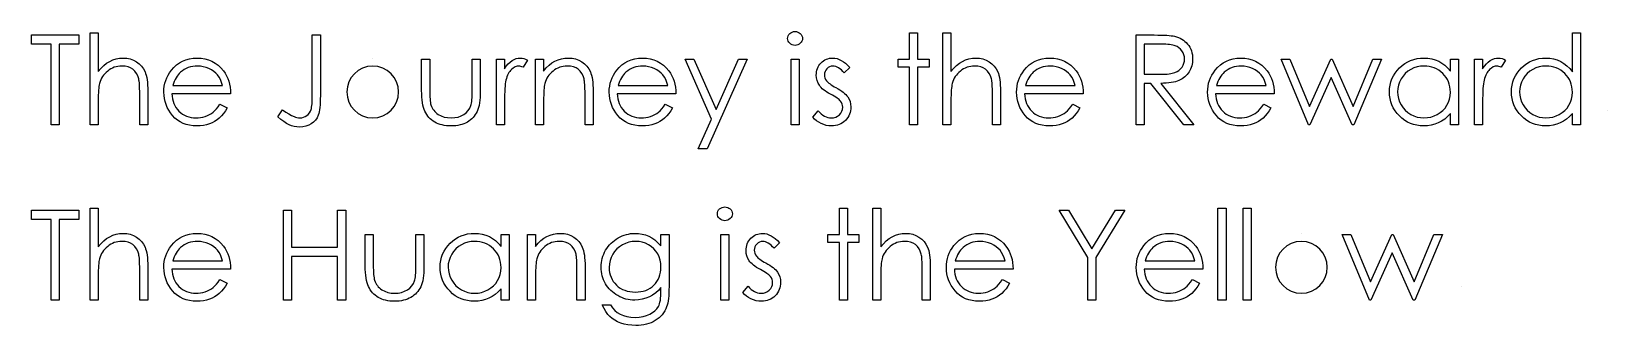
# Model space of a CAD drawing. Header units: millimetres. Extents: x 0 to 61.5, y -7.8 to 3.6.
import ezdxf

# ---------------------------------------------------------------- set-up
doc = ezdxf.new("R2010")
doc.units = ezdxf.units.MM

msp = doc.modelspace()

# ---------------------------------------------------------------- linework, layer by layer
at = {"color": 7, "linetype": 'Continuous'}
for p, q in [((13.351, 2.603), (13.351, 2.603)), ((61.497, 0.538), (61.497, 0.538)), ((49.562, -4.231), (49.562, -4.231)), ((55.798, -6.295), (55.798, -6.295))]:
    msp.add_line(p, q, dxfattribs=at)
at = {"color": 7, "linetype": 'Continuous', "flags": 128}
for points in [[(0.045, 3.141), (0.045, 3.5), (0.045, 3.5), (1.885, 3.5), (1.885, 3.5), (1.885, 3.141), (1.885, 3.141), (1.122, 3.141), (1.122, 3.141), (1.122, 0), (1.122, 0), (0.808, 0), (0.808, 0), (0.808, 3.141), (0.808, 3.141), (0.045, 3.141)], [(2.333, 3.59), (2.647, 3.59), (2.647, 3.59), (2.647, 2.075), (2.647, 2.075), (2.751, 2.199), (2.861, 2.306), (2.974, 2.397), (3.093, 2.471), (3.217, 2.528), (3.347, 2.57), (3.481, 2.594), (3.621, 2.603), (3.621, 2.603), (3.762, 2.593), (3.895, 2.567), (4.02, 2.521), (4.137, 2.458), (4.242, 2.38), (4.333, 2.289), (4.409, 2.185), (4.47, 2.07), (4.495, 2.005), (4.517, 1.93), (4.535, 1.848), (4.55, 1.757), (4.561, 1.657), (4.57, 1.549), (4.576, 1.432), (4.577, 1.306), (4.577, 1.306), (4.577, 0), (4.577, 0), (4.263, 0), (4.263, 0), (4.263, 1.203), (4.263, 1.203), (4.262, 1.308), (4.261, 1.403), (4.258, 1.489), (4.254, 1.567), (4.249, 1.635), (4.242, 1.694), (4.235, 1.744), (4.226, 1.785), (4.226, 1.785), (4.189, 1.903), (4.138, 2.005), (4.075, 2.091), (3.998, 2.162), (3.909, 2.218), (3.808, 2.257), (3.693, 2.281), (3.565, 2.288), (3.565, 2.288), (3.489, 2.286), (3.416, 2.277), (3.344, 2.261), (3.274, 2.24), (3.206, 2.212), (3.141, 2.179), (3.077, 2.139), (3.016, 2.094), (2.957, 2.043), (2.905, 1.99), (2.857, 1.934), (2.814, 1.876), (2.777, 1.814), (2.745, 1.749), (2.718, 1.681), (2.696, 1.611), (2.696, 1.611), (2.685, 1.56), (2.675, 1.499), (2.666, 1.428), (2.659, 1.347), (2.654, 1.256), (2.65, 1.155), (2.648, 1.045), (2.647, 0.925), (2.647, 0.925), (2.647, 0), (2.647, 0), (2.333, 0), (2.333, 0), (2.333, 3.59)], [(10.994, 3.5), (11.308, 3.5), (11.308, 3.5), (11.308, 1.137), (11.308, 1.137), (11.306, 1.005), (11.303, 0.885), (11.296, 0.774), (11.287, 0.674), (11.275, 0.585), (11.261, 0.506), (11.245, 0.436), (11.226, 0.378), (11.178, 0.277), (11.117, 0.186), (11.042, 0.107), (10.954, 0.037), (10.853, -0.018), (10.743, -0.058), (10.622, -0.082), (10.492, -0.09), (10.492, -0.09), (10.39, -0.084), (10.288, -0.067), (10.188, -0.04), (10.088, -0.001), (9.985, 0.053), (9.878, 0.123), (9.765, 0.21), (9.647, 0.314), (9.647, 0.314), (9.833, 0.583), (9.833, 0.583), (9.962, 0.496), (10.079, 0.424), (10.185, 0.365), (10.28, 0.32), (10.28, 0.32), (10.338, 0.298), (10.396, 0.282), (10.453, 0.273), (10.509, 0.269), (10.509, 0.269), (10.581, 0.275), (10.65, 0.292), (10.715, 0.319), (10.777, 0.358), (10.833, 0.407), (10.879, 0.463), (10.917, 0.526), (10.945, 0.597), (10.956, 0.638), (10.966, 0.689), (10.975, 0.747), (10.982, 0.815), (10.987, 0.891), (10.991, 0.976), (10.993, 1.069), (10.994, 1.172), (10.994, 1.172), (10.994, 3.5)], [(29.816, 3.635), (29.874, 3.63), (29.928, 3.615), (29.978, 3.59), (30.023, 3.555), (30.061, 3.514), (30.087, 3.468), (30.103, 3.418), (30.109, 3.364), (30.109, 3.364), (30.103, 3.311), (30.087, 3.262), (30.061, 3.217), (30.023, 3.175), (29.978, 3.141), (29.928, 3.116), (29.874, 3.101), (29.816, 3.096), (29.816, 3.096), (29.758, 3.101), (29.706, 3.116), (29.656, 3.141), (29.611, 3.175), (29.574, 3.217), (29.547, 3.262), (29.531, 3.311), (29.526, 3.364), (29.526, 3.364), (29.531, 3.418), (29.547, 3.468), (29.574, 3.514), (29.611, 3.555), (29.656, 3.59), (29.706, 3.615), (29.758, 3.63), (29.816, 3.635)], [(34.282, 3.59), (34.596, 3.59), (34.596, 3.59), (34.596, 2.558), (34.596, 2.558), (35.045, 2.558), (35.045, 2.558), (35.045, 2.244), (35.045, 2.244), (34.596, 2.244), (34.596, 2.244), (34.596, 0), (34.596, 0), (34.282, 0), (34.282, 0), (34.282, 2.244), (34.282, 2.244), (33.833, 2.244), (33.833, 2.244), (33.833, 2.558), (33.833, 2.558), (34.282, 2.558), (34.282, 2.558), (34.282, 3.59)], [(35.583, 3.59), (35.897, 3.59), (35.897, 3.59), (35.897, 2.075), (35.897, 2.075), (36.001, 2.199), (36.111, 2.306), (36.224, 2.397), (36.343, 2.471), (36.467, 2.528), (36.597, 2.57), (36.731, 2.594), (36.871, 2.603), (36.871, 2.603), (37.012, 2.593), (37.145, 2.567), (37.27, 2.521), (37.387, 2.458), (37.492, 2.38), (37.583, 2.289), (37.659, 2.185), (37.72, 2.07), (37.745, 2.005), (37.767, 1.93), (37.785, 1.848), (37.8, 1.757), (37.811, 1.657), (37.82, 1.549), (37.826, 1.432), (37.827, 1.306), (37.827, 1.306), (37.827, 0), (37.827, 0), (37.513, 0), (37.513, 0), (37.513, 1.203), (37.513, 1.203), (37.512, 1.308), (37.511, 1.403), (37.508, 1.489), (37.504, 1.567), (37.499, 1.635), (37.492, 1.694), (37.485, 1.744), (37.476, 1.785), (37.476, 1.785), (37.439, 1.903), (37.388, 2.005), (37.325, 2.091), (37.248, 2.162), (37.159, 2.218), (37.058, 2.257), (36.943, 2.281), (36.815, 2.288), (36.815, 2.288), (36.739, 2.286), (36.666, 2.277), (36.594, 2.261), (36.524, 2.24), (36.456, 2.212), (36.391, 2.179), (36.327, 2.139), (36.266, 2.094), (36.207, 2.043), (36.155, 1.99), (36.107, 1.934), (36.064, 1.876), (36.027, 1.814), (35.995, 1.749), (35.968, 1.681), (35.946, 1.611), (35.946, 1.611), (35.935, 1.56), (35.925, 1.499), (35.916, 1.428), (35.909, 1.347), (35.904, 1.256), (35.9, 1.155), (35.898, 1.045), (35.897, 0.925), (35.897, 0.925), (35.897, 0), (35.897, 0), (35.583, 0), (35.583, 0), (35.583, 3.59)], [(43.122, 3.5), (43.822, 3.5), (43.822, 3.5), (43.962, 3.499), (44.091, 3.497), (44.208, 3.493), (44.313, 3.488), (44.406, 3.481), (44.488, 3.473), (44.558, 3.464), (44.615, 3.452), (44.615, 3.452), (44.692, 3.432), (44.765, 3.406), (44.834, 3.375), (44.899, 3.339), (44.961, 3.298), (45.019, 3.252), (45.074, 3.201), (45.124, 3.144), (45.17, 3.084), (45.21, 3.019), (45.244, 2.952), (45.271, 2.881), (45.293, 2.807), (45.309, 2.729), (45.318, 2.648), (45.321, 2.564), (45.321, 2.564), (45.312, 2.424), (45.286, 2.294), (45.243, 2.172), (45.182, 2.058), (45.106, 1.956), (45.015, 1.867), (44.908, 1.791), (44.788, 1.729), (44.72, 1.703), (44.647, 1.68), (44.568, 1.661), (44.483, 1.645), (44.391, 1.632), (44.293, 1.623), (44.19, 1.617), (44.08, 1.615), (44.08, 1.615), (45.365, 0), (45.365, 0), (44.977, 0), (44.977, 0), (43.691, 1.615), (43.691, 1.615), (43.436, 1.615), (43.436, 1.615), (43.436, 0), (43.436, 0), (43.122, 0), (43.122, 0), (43.122, 3.5)], [(43.436, 3.141), (43.436, 1.974), (43.436, 1.974), (44.077, 1.969), (44.077, 1.969), (44.166, 1.97), (44.251, 1.974), (44.328, 1.979), (44.401, 1.986), (44.467, 1.995), (44.526, 2.006), (44.58, 2.019), (44.628, 2.035), (44.712, 2.073), (44.787, 2.119), (44.851, 2.177), (44.906, 2.244), (44.95, 2.318), (44.981, 2.396), (45, 2.478), (45.006, 2.565), (45.006, 2.565), (45, 2.649), (44.981, 2.729), (44.949, 2.806), (44.905, 2.878), (44.85, 2.944), (44.788, 2.999), (44.718, 3.045), (44.639, 3.08), (44.594, 3.094), (44.543, 3.107), (44.485, 3.117), (44.42, 3.126), (44.348, 3.133), (44.27, 3.138), (44.184, 3.14), (44.092, 3.141), (44.092, 3.141), (43.436, 3.141)], [(60.442, 3.59), (60.442, 0), (60.442, 0), (60.128, 0), (60.128, 0), (60.128, 0.442), (60.128, 0.442), (60.02, 0.325), (59.905, 0.224), (59.783, 0.14), (59.656, 0.072), (59.522, 0.021), (59.382, -0.015), (59.236, -0.038), (59.084, -0.045), (59.084, -0.045), (58.948, -0.039), (58.818, -0.02), (58.692, 0.01), (58.572, 0.052), (58.457, 0.107), (58.346, 0.173), (58.241, 0.252), (58.141, 0.343), (58.049, 0.442), (57.969, 0.547), (57.903, 0.657), (57.847, 0.773), (57.805, 0.893), (57.775, 1.019), (57.756, 1.15), (57.75, 1.286), (57.75, 1.286), (57.756, 1.419), (57.775, 1.548), (57.805, 1.671), (57.849, 1.791), (57.904, 1.904), (57.972, 2.013), (58.051, 2.117), (58.144, 2.216), (58.245, 2.307), (58.352, 2.385), (58.462, 2.452), (58.579, 2.506), (58.7, 2.549), (58.826, 2.579), (58.957, 2.596), (59.093, 2.603), (59.093, 2.603), (59.25, 2.594), (59.398, 2.569), (59.539, 2.526), (59.672, 2.467), (59.798, 2.392), (59.916, 2.299), (60.026, 2.189), (60.128, 2.063), (60.128, 2.063), (60.128, 3.59), (60.128, 3.59), (60.442, 3.59)], [(7.394, 0.808), (7.673, 0.661), (7.673, 0.661), (7.604, 0.544), (7.531, 0.439), (7.452, 0.345), (7.368, 0.264), (7.279, 0.193), (7.185, 0.131), (7.085, 0.078), (6.98, 0.034), (6.868, -0.001), (6.75, -0.025), (6.624, -0.04), (6.492, -0.045), (6.492, -0.045), (6.344, -0.039), (6.206, -0.02), (6.075, 0.012), (5.953, 0.056), (5.839, 0.113), (5.733, 0.182), (5.635, 0.264), (5.546, 0.359), (5.466, 0.461), (5.397, 0.567), (5.338, 0.677), (5.291, 0.789), (5.253, 0.905), (5.226, 1.024), (5.211, 1.146), (5.205, 1.272), (5.205, 1.272), (5.21, 1.39), (5.223, 1.505), (5.246, 1.616), (5.279, 1.725), (5.32, 1.83), (5.371, 1.932), (5.431, 2.03), (5.5, 2.126), (5.5, 2.126), (5.597, 2.237), (5.702, 2.335), (5.815, 2.416), (5.936, 2.483), (6.065, 2.535), (6.202, 2.573), (6.347, 2.595), (6.499, 2.603), (6.499, 2.603), (6.656, 2.595), (6.806, 2.571), (6.947, 2.532), (7.079, 2.477), (7.204, 2.406), (7.32, 2.319), (7.429, 2.217), (7.529, 2.099), (7.529, 2.099), (7.594, 2.007), (7.649, 1.911), (7.697, 1.807), (7.735, 1.7), (7.766, 1.586), (7.789, 1.467), (7.802, 1.342), (7.808, 1.212), (7.808, 1.212), (5.519, 1.212), (5.519, 1.212), (5.526, 1.111), (5.54, 1.014), (5.562, 0.922), (5.593, 0.835), (5.631, 0.753), (5.677, 0.675), (5.732, 0.602), (5.794, 0.534), (5.863, 0.472), (5.935, 0.418), (6.011, 0.372), (6.092, 0.335), (6.176, 0.306), (6.265, 0.286), (6.356, 0.273), (6.452, 0.269), (6.452, 0.269), (6.546, 0.273), (6.638, 0.284), (6.729, 0.303), (6.819, 0.329), (6.905, 0.361), (6.985, 0.399), (7.057, 0.441), (7.123, 0.488), (7.186, 0.545), (7.253, 0.618), (7.323, 0.705), (7.394, 0.808)], [(15.256, 2.558), (15.571, 2.558), (15.571, 2.558), (15.571, 1.371), (15.571, 1.371), (15.571, 1.267), (15.573, 1.172), (15.578, 1.084), (15.583, 1.005), (15.59, 0.935), (15.599, 0.872), (15.608, 0.819), (15.62, 0.773), (15.62, 0.773), (15.641, 0.717), (15.666, 0.663), (15.695, 0.612), (15.728, 0.564), (15.766, 0.52), (15.808, 0.478), (15.854, 0.44), (15.904, 0.405), (16.014, 0.346), (16.135, 0.303), (16.265, 0.278), (16.406, 0.269), (16.406, 0.269), (16.546, 0.278), (16.675, 0.302), (16.793, 0.344), (16.899, 0.401), (16.992, 0.472), (17.07, 0.554), (17.133, 0.646), (17.179, 0.748), (17.179, 0.748), (17.191, 0.79), (17.201, 0.842), (17.21, 0.904), (17.218, 0.977), (17.224, 1.061), (17.227, 1.154), (17.23, 1.258), (17.231, 1.371), (17.231, 1.371), (17.231, 2.558), (17.231, 2.558), (17.545, 2.558), (17.545, 2.558), (17.545, 1.312), (17.545, 1.312), (17.543, 1.186), (17.537, 1.066), (17.527, 0.955), (17.513, 0.853), (17.496, 0.757), (17.474, 0.671), (17.448, 0.592), (17.419, 0.522), (17.385, 0.457), (17.348, 0.396), (17.306, 0.339), (17.261, 0.285), (17.211, 0.234), (17.158, 0.188), (17.1, 0.144), (17.039, 0.105), (16.973, 0.07), (16.904, 0.039), (16.83, 0.014), (16.753, -0.007), (16.671, -0.024), (16.586, -0.036), (16.497, -0.043), (16.403, -0.045), (16.403, -0.045), (16.309, -0.043), (16.22, -0.036), (16.134, -0.024), (16.052, -0.007), (15.974, 0.014), (15.901, 0.039), (15.831, 0.07), (15.765, 0.105), (15.703, 0.144), (15.645, 0.188), (15.591, 0.235), (15.541, 0.285), (15.495, 0.34), (15.454, 0.398), (15.416, 0.46), (15.383, 0.525), (15.353, 0.597), (15.327, 0.677), (15.305, 0.766), (15.288, 0.862), (15.274, 0.968), (15.264, 1.082), (15.259, 1.205), (15.256, 1.336), (15.256, 1.336), (15.256, 2.558)], [(18.173, 2.558), (18.487, 2.558), (18.487, 2.558), (18.487, 2.181), (18.487, 2.181), (18.559, 2.285), (18.632, 2.373), (18.707, 2.446), (18.784, 2.503), (18.864, 2.546), (18.945, 2.578), (19.027, 2.596), (19.111, 2.603), (19.111, 2.603), (19.176, 2.597), (19.244, 2.581), (19.313, 2.553), (19.385, 2.515), (19.385, 2.515), (19.212, 2.243), (19.212, 2.243), (19.167, 2.263), (19.124, 2.277), (19.086, 2.286), (19.052, 2.288), (19.052, 2.288), (18.977, 2.28), (18.902, 2.255), (18.83, 2.213), (18.759, 2.154), (18.724, 2.118), (18.692, 2.077), (18.662, 2.033), (18.634, 1.983), (18.608, 1.928), (18.585, 1.869), (18.563, 1.805), (18.543, 1.737), (18.543, 1.737), (18.53, 1.676), (18.519, 1.601), (18.509, 1.512), (18.501, 1.409), (18.495, 1.293), (18.491, 1.162), (18.488, 1.018), (18.487, 0.86), (18.487, 0.86), (18.487, 0), (18.487, 0), (18.173, 0), (18.173, 0), (18.173, 2.558)], [(19.699, 2.558), (20.013, 2.558), (20.013, 2.558), (20.013, 2.096), (20.013, 2.096), (20.116, 2.22), (20.224, 2.326), (20.337, 2.413), (20.457, 2.482), (20.581, 2.535), (20.71, 2.572), (20.846, 2.595), (20.986, 2.603), (20.986, 2.603), (21.128, 2.593), (21.261, 2.567), (21.386, 2.521), (21.502, 2.458), (21.607, 2.38), (21.698, 2.288), (21.774, 2.185), (21.835, 2.068), (21.86, 2.003), (21.882, 1.929), (21.9, 1.847), (21.916, 1.756), (21.927, 1.656), (21.935, 1.548), (21.941, 1.431), (21.942, 1.306), (21.942, 1.306), (21.942, 0), (21.942, 0), (21.628, 0), (21.628, 0), (21.628, 1.203), (21.628, 1.203), (21.628, 1.308), (21.626, 1.403), (21.623, 1.489), (21.619, 1.567), (21.613, 1.635), (21.607, 1.694), (21.599, 1.744), (21.591, 1.785), (21.591, 1.785), (21.555, 1.903), (21.506, 2.005), (21.442, 2.091), (21.366, 2.162), (21.276, 2.218), (21.174, 2.257), (21.059, 2.281), (20.931, 2.288), (20.931, 2.288), (20.856, 2.286), (20.782, 2.277), (20.71, 2.261), (20.64, 2.24), (20.572, 2.212), (20.506, 2.179), (20.443, 2.139), (20.381, 2.094), (20.323, 2.043), (20.27, 1.99), (20.222, 1.934), (20.18, 1.876), (20.143, 1.814), (20.11, 1.749), (20.083, 1.681), (20.061, 1.611), (20.061, 1.611), (20.05, 1.559), (20.04, 1.498), (20.032, 1.427), (20.025, 1.345), (20.02, 1.255), (20.016, 1.155), (20.014, 1.045), (20.013, 0.925), (20.013, 0.925), (20.013, 0), (20.013, 0), (19.699, 0), (19.699, 0), (19.699, 2.558)], [(24.759, 0.808), (25.038, 0.661), (25.038, 0.661), (24.97, 0.544), (24.896, 0.439), (24.818, 0.345), (24.733, 0.264), (24.644, 0.193), (24.55, 0.131), (24.45, 0.078), (24.345, 0.034), (24.234, -0.001), (24.115, -0.025), (23.99, -0.04), (23.857, -0.045), (23.857, -0.045), (23.71, -0.039), (23.571, -0.02), (23.441, 0.012), (23.318, 0.056), (23.204, 0.113), (23.098, 0.182), (23, 0.264), (22.911, 0.359), (22.831, 0.461), (22.762, 0.567), (22.704, 0.677), (22.656, 0.789), (22.618, 0.905), (22.592, 1.024), (22.576, 1.146), (22.571, 1.272), (22.571, 1.272), (22.575, 1.39), (22.589, 1.505), (22.612, 1.616), (22.644, 1.725), (22.685, 1.83), (22.736, 1.932), (22.796, 2.03), (22.865, 2.126), (22.865, 2.126), (22.962, 2.237), (23.068, 2.335), (23.18, 2.416), (23.302, 2.483), (23.431, 2.535), (23.568, 2.573), (23.712, 2.595), (23.865, 2.603), (23.865, 2.603), (24.022, 2.595), (24.171, 2.571), (24.312, 2.532), (24.445, 2.477), (24.569, 2.406), (24.686, 2.319), (24.794, 2.217), (24.895, 2.099), (24.895, 2.099), (24.959, 2.007), (25.015, 1.911), (25.062, 1.807), (25.101, 1.7), (25.132, 1.586), (25.154, 1.467), (25.167, 1.342), (25.173, 1.212), (25.173, 1.212), (22.885, 1.212), (22.885, 1.212), (22.891, 1.111), (22.905, 1.014), (22.927, 0.922), (22.958, 0.835), (22.996, 0.753), (23.042, 0.675), (23.097, 0.602), (23.159, 0.534), (23.228, 0.472), (23.3, 0.418), (23.377, 0.372), (23.457, 0.335), (23.542, 0.306), (23.63, 0.286), (23.722, 0.273), (23.818, 0.269), (23.818, 0.269), (23.912, 0.273), (24.004, 0.284), (24.095, 0.303), (24.184, 0.329), (24.271, 0.361), (24.35, 0.399), (24.422, 0.441), (24.488, 0.488), (24.552, 0.545), (24.618, 0.618), (24.688, 0.705), (24.759, 0.808)], [(25.532, 2.558), (25.871, 2.558), (25.871, 2.558), (26.737, 0.599), (26.737, 0.599), (27.616, 2.558), (27.616, 2.558), (27.955, 2.558), (27.955, 2.558), (26.385, -0.942), (26.385, -0.942), (26.045, -0.942), (26.045, -0.942), (26.566, 0.218), (26.566, 0.218), (25.532, 2.558)], [(29.66, 2.558), (29.974, 2.558), (29.974, 2.558), (29.974, 0), (29.974, 0), (29.66, 0), (29.66, 0), (29.66, 2.558)], [(31.949, 2.239), (31.736, 2.019), (31.736, 2.019), (31.679, 2.082), (31.623, 2.137), (31.567, 2.183), (31.513, 2.221), (31.457, 2.251), (31.403, 2.272), (31.348, 2.284), (31.294, 2.288), (31.294, 2.288), (31.228, 2.282), (31.167, 2.263), (31.11, 2.23), (31.059, 2.185), (31.016, 2.131), (30.986, 2.073), (30.968, 2.011), (30.962, 1.944), (30.962, 1.944), (30.967, 1.884), (30.983, 1.826), (31.011, 1.768), (31.048, 1.712), (31.048, 1.712), (31.073, 1.683), (31.104, 1.654), (31.14, 1.622), (31.183, 1.59), (31.232, 1.556), (31.287, 1.522), (31.347, 1.486), (31.414, 1.449), (31.414, 1.449), (31.495, 1.402), (31.569, 1.357), (31.637, 1.311), (31.698, 1.266), (31.752, 1.221), (31.8, 1.177), (31.841, 1.133), (31.874, 1.09), (31.874, 1.09), (31.926, 0.999), (31.964, 0.903), (31.986, 0.801), (31.994, 0.694), (31.994, 0.694), (31.99, 0.618), (31.98, 0.545), (31.963, 0.475), (31.94, 0.409), (31.909, 0.344), (31.873, 0.283), (31.83, 0.225), (31.779, 0.17), (31.724, 0.119), (31.665, 0.076), (31.604, 0.039), (31.539, 0.009), (31.47, -0.015), (31.398, -0.032), (31.323, -0.041), (31.244, -0.045), (31.244, -0.045), (31.138, -0.039), (31.035, -0.022), (30.934, 0.007), (30.835, 0.047), (30.742, 0.097), (30.657, 0.157), (30.581, 0.225), (30.513, 0.301), (30.513, 0.301), (30.721, 0.538), (30.721, 0.538), (30.781, 0.475), (30.842, 0.421), (30.905, 0.374), (30.967, 0.337), (31.031, 0.307), (31.096, 0.286), (31.161, 0.273), (31.228, 0.269), (31.228, 0.269), (31.318, 0.277), (31.402, 0.3), (31.478, 0.338), (31.548, 0.392), (31.605, 0.456), (31.647, 0.526), (31.671, 0.6), (31.679, 0.681), (31.679, 0.681), (31.674, 0.747), (31.658, 0.81), (31.631, 0.869), (31.593, 0.925), (31.593, 0.925), (31.569, 0.951), (31.537, 0.98), (31.499, 1.011), (31.454, 1.043), (31.402, 1.077), (31.343, 1.112), (31.278, 1.149), (31.206, 1.188), (31.206, 1.188), (31.128, 1.233), (31.056, 1.277), (30.992, 1.321), (30.933, 1.364), (30.881, 1.408), (30.836, 1.451), (30.797, 1.495), (30.765, 1.538), (30.765, 1.538), (30.713, 1.627), (30.677, 1.723), (30.654, 1.824), (30.647, 1.932), (30.647, 1.932), (30.65, 2.002), (30.659, 2.07), (30.673, 2.134), (30.693, 2.196), (30.719, 2.254), (30.751, 2.309), (30.788, 2.362), (30.83, 2.411), (30.878, 2.456), (30.929, 2.495), (30.982, 2.528), (31.038, 2.555), (31.098, 2.576), (31.16, 2.591), (31.225, 2.6), (31.294, 2.603), (31.294, 2.603), (31.375, 2.597), (31.457, 2.58), (31.539, 2.551), (31.621, 2.511), (31.702, 2.46), (31.784, 2.398), (31.867, 2.324), (31.949, 2.239)], [(40.644, 0.808), (40.923, 0.661), (40.923, 0.661), (40.854, 0.544), (40.781, 0.439), (40.702, 0.345), (40.618, 0.264), (40.529, 0.193), (40.435, 0.131), (40.335, 0.078), (40.23, 0.034), (40.118, -0.001), (40, -0.025), (39.874, -0.04), (39.742, -0.045), (39.742, -0.045), (39.594, -0.039), (39.456, -0.02), (39.325, 0.012), (39.203, 0.056), (39.089, 0.113), (38.983, 0.182), (38.885, 0.264), (38.796, 0.359), (38.716, 0.461), (38.647, 0.567), (38.588, 0.677), (38.541, 0.789), (38.503, 0.905), (38.476, 1.024), (38.461, 1.146), (38.455, 1.272), (38.455, 1.272), (38.46, 1.39), (38.473, 1.505), (38.496, 1.616), (38.529, 1.725), (38.57, 1.83), (38.621, 1.932), (38.681, 2.03), (38.75, 2.126), (38.75, 2.126), (38.847, 2.237), (38.952, 2.335), (39.065, 2.416), (39.186, 2.483), (39.315, 2.535), (39.452, 2.573), (39.597, 2.595), (39.749, 2.603), (39.749, 2.603), (39.906, 2.595), (40.056, 2.571), (40.197, 2.532), (40.329, 2.477), (40.454, 2.406), (40.57, 2.319), (40.679, 2.217), (40.779, 2.099), (40.779, 2.099), (40.844, 2.007), (40.899, 1.911), (40.947, 1.807), (40.985, 1.7), (41.016, 1.586), (41.039, 1.467), (41.052, 1.342), (41.058, 1.212), (41.058, 1.212), (38.769, 1.212), (38.769, 1.212), (38.776, 1.111), (38.79, 1.014), (38.812, 0.922), (38.843, 0.835), (38.881, 0.753), (38.927, 0.675), (38.982, 0.602), (39.044, 0.534), (39.113, 0.472), (39.185, 0.418), (39.261, 0.372), (39.342, 0.335), (39.426, 0.306), (39.515, 0.286), (39.606, 0.273), (39.702, 0.269), (39.702, 0.269), (39.796, 0.273), (39.888, 0.284), (39.979, 0.303), (40.069, 0.329), (40.155, 0.361), (40.235, 0.399), (40.307, 0.441), (40.373, 0.488), (40.436, 0.545), (40.503, 0.618), (40.573, 0.705), (40.644, 0.808)], [(48.093, 0.808), (48.372, 0.661), (48.372, 0.661), (48.303, 0.544), (48.229, 0.439), (48.151, 0.345), (48.067, 0.264), (47.978, 0.193), (47.884, 0.131), (47.784, 0.078), (47.678, 0.034), (47.567, -0.001), (47.448, -0.025), (47.323, -0.04), (47.19, -0.045), (47.19, -0.045), (47.043, -0.039), (46.904, -0.02), (46.774, 0.012), (46.651, 0.056), (46.538, 0.113), (46.432, 0.182), (46.334, 0.264), (46.245, 0.359), (46.165, 0.461), (46.095, 0.567), (46.037, 0.677), (45.989, 0.789), (45.952, 0.905), (45.925, 1.024), (45.909, 1.146), (45.904, 1.272), (45.904, 1.272), (45.909, 1.39), (45.922, 1.505), (45.945, 1.616), (45.977, 1.725), (46.019, 1.83), (46.069, 1.932), (46.13, 2.03), (46.198, 2.126), (46.198, 2.126), (46.296, 2.237), (46.401, 2.335), (46.514, 2.416), (46.635, 2.483), (46.764, 2.535), (46.901, 2.573), (47.045, 2.595), (47.198, 2.603), (47.198, 2.603), (47.355, 2.595), (47.505, 2.571), (47.645, 2.532), (47.778, 2.477), (47.903, 2.406), (48.019, 2.319), (48.128, 2.217), (48.228, 2.099), (48.228, 2.099), (48.293, 2.007), (48.348, 1.911), (48.396, 1.807), (48.434, 1.7), (48.465, 1.586), (48.487, 1.467), (48.501, 1.342), (48.506, 1.212), (48.506, 1.212), (46.218, 1.212), (46.218, 1.212), (46.224, 1.111), (46.238, 1.014), (46.261, 0.922), (46.292, 0.835), (46.329, 0.753), (46.376, 0.675), (46.43, 0.602), (46.493, 0.534), (46.561, 0.472), (46.634, 0.418), (46.71, 0.372), (46.791, 0.335), (46.875, 0.306), (46.963, 0.286), (47.055, 0.273), (47.151, 0.269), (47.151, 0.269), (47.245, 0.273), (47.337, 0.284), (47.428, 0.303), (47.518, 0.329), (47.604, 0.361), (47.683, 0.399), (47.756, 0.441), (47.821, 0.488), (47.885, 0.545), (47.952, 0.618), (48.021, 0.705), (48.093, 0.808)], [(48.776, 2.558), (49.113, 2.558), (49.113, 2.558), (49.875, 0.718), (49.875, 0.718), (50.71, 2.558), (50.71, 2.558), (50.763, 2.558), (50.763, 2.558), (51.58, 0.718), (51.58, 0.718), (52.349, 2.558), (52.349, 2.558), (52.679, 2.558), (52.679, 2.558), (51.61, 0), (51.61, 0), (51.545, 0), (51.545, 0), (50.728, 1.84), (50.728, 1.84), (49.893, 0), (49.893, 0), (49.835, 0), (49.835, 0), (48.776, 2.558)], [(55.686, 2.558), (55.686, 0), (55.686, 0), (55.372, 0), (55.372, 0), (55.372, 0.442), (55.372, 0.442), (55.263, 0.325), (55.149, 0.224), (55.027, 0.14), (54.899, 0.072), (54.765, 0.021), (54.626, -0.015), (54.479, -0.038), (54.327, -0.045), (54.327, -0.045), (54.192, -0.039), (54.061, -0.02), (53.936, 0.01), (53.815, 0.052), (53.7, 0.107), (53.59, 0.173), (53.484, 0.252), (53.384, 0.343), (53.292, 0.442), (53.213, 0.547), (53.146, 0.657), (53.091, 0.773), (53.048, 0.893), (53.018, 1.019), (53, 1.15), (52.994, 1.286), (52.994, 1.286), (53, 1.419), (53.018, 1.548), (53.049, 1.671), (53.092, 1.791), (53.148, 1.904), (53.215, 2.013), (53.295, 2.117), (53.388, 2.216), (53.489, 2.307), (53.595, 2.385), (53.706, 2.452), (53.822, 2.506), (53.944, 2.549), (54.07, 2.579), (54.201, 2.596), (54.337, 2.603), (54.337, 2.603), (54.493, 2.595), (54.642, 2.572), (54.783, 2.532), (54.916, 2.478), (55.042, 2.408), (55.16, 2.318), (55.269, 2.211), (55.372, 2.084), (55.372, 2.084), (55.372, 2.558), (55.372, 2.558), (55.686, 2.558)], [(56.314, 2.558), (56.628, 2.558), (56.628, 2.558), (56.628, 2.181), (56.628, 2.181), (56.7, 2.285), (56.773, 2.373), (56.848, 2.446), (56.925, 2.503), (57.005, 2.546), (57.086, 2.578), (57.168, 2.596), (57.252, 2.603), (57.252, 2.603), (57.317, 2.597), (57.385, 2.581), (57.454, 2.553), (57.526, 2.515), (57.526, 2.515), (57.353, 2.243), (57.353, 2.243), (57.308, 2.263), (57.266, 2.277), (57.227, 2.286), (57.193, 2.288), (57.193, 2.288), (57.118, 2.28), (57.043, 2.255), (56.971, 2.213), (56.9, 2.154), (56.865, 2.118), (56.833, 2.077), (56.803, 2.033), (56.775, 1.983), (56.749, 1.928), (56.726, 1.869), (56.704, 1.805), (56.684, 1.737), (56.684, 1.737), (56.671, 1.676), (56.66, 1.601), (56.65, 1.512), (56.642, 1.409), (56.636, 1.293), (56.632, 1.162), (56.629, 1.018), (56.628, 0.86), (56.628, 0.86), (56.628, 0), (56.628, 0), (56.314, 0), (56.314, 0), (56.314, 2.558)], [(7.494, 1.526), (7.456, 1.65), (7.411, 1.761), (7.358, 1.858), (7.298, 1.942), (7.229, 2.016), (7.149, 2.083), (7.06, 2.142), (6.959, 2.193), (6.853, 2.235), (6.743, 2.265), (6.631, 2.283), (6.516, 2.288), (6.516, 2.288), (6.422, 2.285), (6.33, 2.274), (6.243, 2.255), (6.159, 2.229), (6.078, 2.195), (6.001, 2.154), (5.927, 2.105), (5.856, 2.049), (5.856, 2.049), (5.807, 2.002), (5.762, 1.951), (5.719, 1.894), (5.68, 1.831), (5.643, 1.763), (5.61, 1.689), (5.58, 1.61), (5.552, 1.526), (5.552, 1.526), (7.494, 1.526)], [(24.859, 1.526), (24.822, 1.65), (24.776, 1.761), (24.724, 1.858), (24.663, 1.942), (24.595, 2.016), (24.515, 2.083), (24.425, 2.142), (24.325, 2.193), (24.218, 2.235), (24.108, 2.265), (23.996, 2.283), (23.881, 2.288), (23.881, 2.288), (23.787, 2.285), (23.696, 2.274), (23.608, 2.255), (23.525, 2.229), (23.443, 2.195), (23.366, 2.154), (23.293, 2.105), (23.222, 2.049), (23.222, 2.049), (23.173, 2.002), (23.127, 1.951), (23.084, 1.894), (23.045, 1.831), (23.009, 1.763), (22.975, 1.689), (22.945, 1.61), (22.918, 1.526), (22.918, 1.526), (24.859, 1.526)], [(40.744, 1.526), (40.706, 1.65), (40.661, 1.761), (40.608, 1.858), (40.548, 1.942), (40.479, 2.016), (40.399, 2.083), (40.31, 2.142), (40.209, 2.193), (40.103, 2.235), (39.993, 2.265), (39.881, 2.283), (39.766, 2.288), (39.766, 2.288), (39.672, 2.285), (39.58, 2.274), (39.493, 2.255), (39.409, 2.229), (39.328, 2.195), (39.251, 2.154), (39.177, 2.105), (39.106, 2.049), (39.106, 2.049), (39.057, 2.002), (39.012, 1.951), (38.969, 1.894), (38.93, 1.831), (38.893, 1.763), (38.86, 1.689), (38.83, 1.61), (38.802, 1.526), (38.802, 1.526), (40.744, 1.526)], [(48.192, 1.526), (48.155, 1.65), (48.11, 1.761), (48.057, 1.858), (47.997, 1.942), (47.928, 2.016), (47.848, 2.083), (47.758, 2.142), (47.658, 2.193), (47.551, 2.235), (47.441, 2.265), (47.329, 2.283), (47.214, 2.288), (47.214, 2.288), (47.12, 2.285), (47.029, 2.274), (46.942, 2.255), (46.858, 2.229), (46.777, 2.195), (46.7, 2.154), (46.626, 2.105), (46.555, 2.049), (46.555, 2.049), (46.506, 2.002), (46.461, 1.951), (46.418, 1.894), (46.379, 1.831), (46.342, 1.763), (46.308, 1.689), (46.278, 1.61), (46.251, 1.526), (46.251, 1.526), (48.192, 1.526)], [(54.341, 2.288), (54.204, 2.28), (54.072, 2.256), (53.946, 2.214), (53.824, 2.157), (53.712, 2.084), (53.612, 1.998), (53.524, 1.899), (53.447, 1.786), (53.386, 1.666), (53.343, 1.541), (53.316, 1.413), (53.308, 1.282), (53.308, 1.282), (53.317, 1.152), (53.343, 1.024), (53.387, 0.9), (53.449, 0.778), (53.526, 0.664), (53.614, 0.564), (53.715, 0.477), (53.828, 0.403), (53.949, 0.344), (54.075, 0.303), (54.204, 0.278), (54.338, 0.269), (54.338, 0.269), (54.474, 0.278), (54.607, 0.302), (54.735, 0.344), (54.86, 0.402), (54.976, 0.474), (55.078, 0.558), (55.165, 0.654), (55.239, 0.761), (55.297, 0.879), (55.339, 1.003), (55.363, 1.134), (55.372, 1.273), (55.372, 1.273), (55.367, 1.379), (55.353, 1.481), (55.33, 1.578), (55.297, 1.671), (55.255, 1.759), (55.204, 1.843), (55.144, 1.922), (55.074, 1.997), (54.997, 2.066), (54.917, 2.125), (54.831, 2.175), (54.742, 2.216), (54.648, 2.248), (54.55, 2.27), (54.448, 2.284), (54.341, 2.288)], [(59.098, 2.288), (58.96, 2.28), (58.828, 2.256), (58.702, 2.214), (58.581, 2.157), (58.469, 2.084), (58.368, 1.998), (58.28, 1.899), (58.204, 1.786), (58.143, 1.666), (58.099, 1.541), (58.073, 1.413), (58.064, 1.282), (58.064, 1.282), (58.073, 1.152), (58.099, 1.024), (58.143, 0.9), (58.205, 0.778), (58.282, 0.664), (58.37, 0.564), (58.471, 0.477), (58.584, 0.403), (58.706, 0.344), (58.831, 0.303), (58.961, 0.278), (59.095, 0.269), (59.095, 0.269), (59.231, 0.278), (59.363, 0.302), (59.492, 0.344), (59.616, 0.402), (59.732, 0.474), (59.834, 0.558), (59.921, 0.654), (59.995, 0.761), (60.053, 0.879), (60.095, 1.003), (60.12, 1.134), (60.128, 1.273), (60.128, 1.273), (60.123, 1.379), (60.109, 1.481), (60.086, 1.578), (60.054, 1.671), (60.012, 1.759), (59.961, 1.843), (59.9, 1.922), (59.83, 1.997), (59.754, 2.066), (59.673, 2.125), (59.588, 2.175), (59.499, 2.216), (59.405, 2.248), (59.306, 2.27), (59.204, 2.284), (59.098, 2.288)], [(0.045, -3.692), (0.045, -3.333), (0.045, -3.333), (1.885, -3.333), (1.885, -3.333), (1.885, -3.692), (1.885, -3.692), (1.122, -3.692), (1.122, -3.692), (1.122, -6.833), (1.122, -6.833), (0.808, -6.833), (0.808, -6.833), (0.808, -3.692), (0.808, -3.692), (0.045, -3.692)], [(2.333, -3.244), (2.647, -3.244), (2.647, -3.244), (2.647, -4.759), (2.647, -4.759), (2.751, -4.635), (2.861, -4.527), (2.974, -4.436), (3.093, -4.363), (3.217, -4.305), (3.347, -4.264), (3.481, -4.239), (3.621, -4.231), (3.621, -4.231), (3.762, -4.24), (3.895, -4.267), (4.02, -4.312), (4.137, -4.375), (4.242, -4.454), (4.333, -4.544), (4.409, -4.648), (4.47, -4.764), (4.495, -4.829), (4.517, -4.903), (4.535, -4.985), (4.55, -5.076), (4.561, -5.177), (4.57, -5.285), (4.576, -5.402), (4.577, -5.527), (4.577, -5.527), (4.577, -6.833), (4.577, -6.833), (4.263, -6.833), (4.263, -6.833), (4.263, -5.63), (4.263, -5.63), (4.262, -5.526), (4.261, -5.43), (4.258, -5.344), (4.254, -5.266), (4.249, -5.198), (4.242, -5.139), (4.235, -5.089), (4.226, -5.048), (4.226, -5.048), (4.189, -4.93), (4.138, -4.828), (4.075, -4.742), (3.998, -4.671), (3.909, -4.616), (3.808, -4.576), (3.693, -4.553), (3.565, -4.545), (3.565, -4.545), (3.489, -4.548), (3.416, -4.557), (3.344, -4.572), (3.274, -4.593), (3.206, -4.621), (3.141, -4.654), (3.077, -4.694), (3.016, -4.74), (2.957, -4.79), (2.905, -4.843), (2.857, -4.899), (2.814, -4.958), (2.777, -5.02), (2.745, -5.084), (2.718, -5.152), (2.696, -5.222), (2.696, -5.222), (2.685, -5.273), (2.675, -5.334), (2.666, -5.405), (2.659, -5.486), (2.654, -5.577), (2.65, -5.678), (2.648, -5.788), (2.647, -5.909), (2.647, -5.909), (2.647, -6.833), (2.647, -6.833), (2.333, -6.833), (2.333, -6.833), (2.333, -3.244)], [(9.872, -3.333), (10.186, -3.333), (10.186, -3.333), (10.186, -4.769), (10.186, -4.769), (11.981, -4.769), (11.981, -4.769), (11.981, -3.333), (11.981, -3.333), (12.295, -3.333), (12.295, -3.333), (12.295, -6.833), (12.295, -6.833), (11.981, -6.833), (11.981, -6.833), (11.981, -5.128), (11.981, -5.128), (10.186, -5.128), (10.186, -5.128), (10.186, -6.833), (10.186, -6.833), (9.872, -6.833), (9.872, -6.833), (9.872, -3.333)], [(27.079, -3.199), (27.137, -3.204), (27.191, -3.218), (27.241, -3.244), (27.286, -3.278), (27.323, -3.319), (27.35, -3.366), (27.366, -3.415), (27.372, -3.469), (27.372, -3.469), (27.366, -3.522), (27.35, -3.571), (27.323, -3.617), (27.286, -3.658), (27.241, -3.692), (27.191, -3.718), (27.137, -3.732), (27.079, -3.737), (27.079, -3.737), (27.021, -3.732), (26.969, -3.718), (26.919, -3.692), (26.874, -3.658), (26.837, -3.617), (26.81, -3.571), (26.794, -3.522), (26.788, -3.469), (26.788, -3.469), (26.794, -3.415), (26.81, -3.366), (26.837, -3.319), (26.874, -3.278), (26.919, -3.244), (26.969, -3.218), (27.021, -3.204), (27.079, -3.199)], [(31.545, -3.244), (31.859, -3.244), (31.859, -3.244), (31.859, -4.276), (31.859, -4.276), (32.308, -4.276), (32.308, -4.276), (32.308, -4.59), (32.308, -4.59), (31.859, -4.59), (31.859, -4.59), (31.859, -6.833), (31.859, -6.833), (31.545, -6.833), (31.545, -6.833), (31.545, -4.59), (31.545, -4.59), (31.096, -4.59), (31.096, -4.59), (31.096, -4.276), (31.096, -4.276), (31.545, -4.276), (31.545, -4.276), (31.545, -3.244)], [(32.846, -3.244), (33.16, -3.244), (33.16, -3.244), (33.16, -4.759), (33.16, -4.759), (33.264, -4.635), (33.373, -4.527), (33.487, -4.436), (33.606, -4.363), (33.73, -4.305), (33.86, -4.264), (33.994, -4.239), (34.133, -4.231), (34.133, -4.231), (34.275, -4.24), (34.408, -4.267), (34.533, -4.312), (34.649, -4.375), (34.755, -4.454), (34.846, -4.544), (34.921, -4.648), (34.982, -4.764), (35.008, -4.829), (35.029, -4.903), (35.048, -4.985), (35.063, -5.076), (35.074, -5.177), (35.083, -5.285), (35.088, -5.402), (35.09, -5.527), (35.09, -5.527), (35.09, -6.833), (35.09, -6.833), (34.776, -6.833), (34.776, -6.833), (34.776, -5.63), (34.776, -5.63), (34.775, -5.526), (34.774, -5.43), (34.771, -5.344), (34.767, -5.266), (34.762, -5.198), (34.755, -5.139), (34.748, -5.089), (34.739, -5.048), (34.739, -5.048), (34.701, -4.93), (34.651, -4.828), (34.588, -4.742), (34.511, -4.671), (34.422, -4.616), (34.321, -4.576), (34.206, -4.553), (34.078, -4.545), (34.078, -4.545), (34.002, -4.548), (33.929, -4.557), (33.856, -4.572), (33.787, -4.593), (33.719, -4.621), (33.654, -4.654), (33.59, -4.694), (33.528, -4.74), (33.47, -4.79), (33.418, -4.843), (33.37, -4.899), (33.327, -4.958), (33.29, -5.02), (33.258, -5.084), (33.23, -5.152), (33.209, -5.222), (33.209, -5.222), (33.197, -5.273), (33.188, -5.334), (33.179, -5.405), (33.172, -5.486), (33.167, -5.577), (33.163, -5.678), (33.161, -5.788), (33.16, -5.909), (33.16, -5.909), (33.16, -6.833), (33.16, -6.833), (32.846, -6.833), (32.846, -6.833), (32.846, -3.244)], [(40.115, -3.333), (40.475, -3.333), (40.475, -3.333), (41.395, -4.837), (41.395, -4.837), (42.313, -3.333), (42.313, -3.333), (42.673, -3.333), (42.673, -3.333), (41.551, -5.17), (41.551, -5.17), (41.551, -6.833), (41.551, -6.833), (41.237, -6.833), (41.237, -6.833), (41.237, -5.17), (41.237, -5.17), (40.115, -3.333)], [(46.308, -3.244), (46.622, -3.244), (46.622, -3.244), (46.622, -6.833), (46.622, -6.833), (46.308, -6.833), (46.308, -6.833), (46.308, -3.244)], [(47.295, -3.244), (47.609, -3.244), (47.609, -3.244), (47.609, -6.833), (47.609, -6.833), (47.295, -6.833), (47.295, -6.833), (47.295, -3.244)], [(7.394, -6.026), (7.673, -6.172), (7.673, -6.172), (7.604, -6.289), (7.531, -6.394), (7.452, -6.488), (7.368, -6.57), (7.279, -6.641), (7.185, -6.702), (7.085, -6.756), (6.98, -6.8), (6.868, -6.834), (6.75, -6.859), (6.624, -6.873), (6.492, -6.878), (6.492, -6.878), (6.344, -6.872), (6.206, -6.853), (6.075, -6.821), (5.953, -6.777), (5.839, -6.72), (5.733, -6.651), (5.635, -6.569), (5.546, -6.474), (5.466, -6.372), (5.397, -6.266), (5.338, -6.157), (5.291, -6.044), (5.253, -5.928), (5.226, -5.81), (5.211, -5.687), (5.205, -5.561), (5.205, -5.561), (5.21, -5.444), (5.223, -5.329), (5.246, -5.217), (5.279, -5.109), (5.32, -5.003), (5.371, -4.902), (5.431, -4.803), (5.5, -4.708), (5.5, -4.708), (5.597, -4.596), (5.702, -4.499), (5.815, -4.417), (5.936, -4.35), (6.065, -4.298), (6.202, -4.26), (6.347, -4.238), (6.499, -4.231), (6.499, -4.231), (6.656, -4.238), (6.806, -4.262), (6.947, -4.302), (7.079, -4.356), (7.204, -4.427), (7.32, -4.514), (7.429, -4.616), (7.529, -4.734), (7.529, -4.734), (7.594, -4.826), (7.649, -4.923), (7.697, -5.026), (7.735, -5.134), (7.766, -5.247), (7.789, -5.367), (7.802, -5.491), (7.808, -5.622), (7.808, -5.622), (5.519, -5.622), (5.519, -5.622), (5.526, -5.723), (5.54, -5.82), (5.562, -5.911), (5.593, -5.998), (5.631, -6.08), (5.677, -6.158), (5.732, -6.231), (5.794, -6.3), (5.863, -6.361), (5.935, -6.415), (6.011, -6.461), (6.092, -6.498), (6.176, -6.527), (6.265, -6.547), (6.356, -6.56), (6.452, -6.564), (6.452, -6.564), (6.546, -6.561), (6.638, -6.549), (6.729, -6.53), (6.819, -6.505), (6.905, -6.472), (6.985, -6.434), (7.057, -6.392), (7.123, -6.345), (7.186, -6.289), (7.253, -6.216), (7.323, -6.129), (7.394, -6.026)], [(13.058, -4.276), (13.372, -4.276), (13.372, -4.276), (13.372, -5.462), (13.372, -5.462), (13.372, -5.566), (13.375, -5.662), (13.379, -5.749), (13.384, -5.829), (13.391, -5.899), (13.4, -5.961), (13.41, -6.014), (13.422, -6.06), (13.422, -6.06), (13.443, -6.117), (13.467, -6.171), (13.497, -6.221), (13.53, -6.269), (13.567, -6.314), (13.609, -6.355), (13.655, -6.394), (13.706, -6.429), (13.816, -6.488), (13.936, -6.53), (14.067, -6.556), (14.207, -6.564), (14.207, -6.564), (14.347, -6.556), (14.476, -6.531), (14.594, -6.49), (14.7, -6.432), (14.794, -6.361), (14.871, -6.279), (14.934, -6.188), (14.98, -6.085), (14.98, -6.085), (14.992, -6.043), (15.003, -5.991), (15.012, -5.929), (15.019, -5.856), (15.025, -5.773), (15.029, -5.679), (15.031, -5.576), (15.032, -5.462), (15.032, -5.462), (15.032, -4.276), (15.032, -4.276), (15.346, -4.276), (15.346, -4.276), (15.346, -5.521), (15.346, -5.521), (15.344, -5.648), (15.338, -5.767), (15.329, -5.878), (15.315, -5.981), (15.297, -6.076), (15.275, -6.162), (15.249, -6.241), (15.22, -6.312), (15.186, -6.376), (15.149, -6.437), (15.107, -6.495), (15.062, -6.549), (15.012, -6.599), (14.959, -6.645), (14.902, -6.689), (14.84, -6.728), (14.775, -6.763), (14.705, -6.794), (14.632, -6.819), (14.555, -6.84), (14.473, -6.857), (14.387, -6.869), (14.298, -6.876), (14.204, -6.878), (14.204, -6.878), (14.111, -6.876), (14.021, -6.869), (13.935, -6.857), (13.853, -6.84), (13.776, -6.819), (13.702, -6.794), (13.632, -6.763), (13.566, -6.728), (13.504, -6.689), (13.446, -6.645), (13.392, -6.598), (13.342, -6.548), (13.297, -6.493), (13.255, -6.435), (13.218, -6.373), (13.184, -6.308), (13.154, -6.237), (13.129, -6.157), (13.107, -6.068), (13.089, -5.971), (13.075, -5.865), (13.065, -5.752), (13.06, -5.629), (13.058, -5.498), (13.058, -5.498), (13.058, -4.276)], [(18.667, -4.276), (18.667, -6.833), (18.667, -6.833), (18.353, -6.833), (18.353, -6.833), (18.353, -6.391), (18.353, -6.391), (18.244, -6.509), (18.13, -6.61), (18.008, -6.694), (17.88, -6.761), (17.746, -6.812), (17.607, -6.849), (17.46, -6.871), (17.308, -6.878), (17.308, -6.878), (17.173, -6.872), (17.042, -6.854), (16.917, -6.824), (16.796, -6.781), (16.681, -6.727), (16.57, -6.66), (16.465, -6.582), (16.365, -6.49), (16.273, -6.391), (16.194, -6.286), (16.127, -6.176), (16.072, -6.061), (16.029, -5.94), (15.999, -5.815), (15.981, -5.683), (15.974, -5.547), (15.974, -5.547), (15.981, -5.414), (15.999, -5.285), (16.03, -5.162), (16.073, -5.043), (16.129, -4.929), (16.196, -4.82), (16.276, -4.716), (16.368, -4.617), (16.469, -4.527), (16.576, -4.448), (16.687, -4.382), (16.803, -4.328), (16.924, -4.285), (17.051, -4.255), (17.182, -4.237), (17.318, -4.231), (17.318, -4.231), (17.474, -4.238), (17.623, -4.262), (17.764, -4.301), (17.897, -4.355), (18.022, -4.426), (18.141, -4.515), (18.25, -4.623), (18.353, -4.749), (18.353, -4.749), (18.353, -4.276), (18.353, -4.276), (18.667, -4.276)], [(19.385, -4.276), (19.699, -4.276), (19.699, -4.276), (19.699, -4.737), (19.699, -4.737), (19.802, -4.614), (19.91, -4.508), (20.023, -4.421), (20.143, -4.351), (20.267, -4.299), (20.396, -4.261), (20.532, -4.238), (20.672, -4.231), (20.672, -4.231), (20.814, -4.24), (20.947, -4.267), (21.072, -4.312), (21.188, -4.375), (21.293, -4.454), (21.384, -4.545), (21.46, -4.649), (21.521, -4.765), (21.546, -4.83), (21.568, -4.905), (21.586, -4.987), (21.602, -5.078), (21.613, -5.177), (21.621, -5.285), (21.627, -5.402), (21.628, -5.527), (21.628, -5.527), (21.628, -6.833), (21.628, -6.833), (21.314, -6.833), (21.314, -6.833), (21.314, -5.63), (21.314, -5.63), (21.313, -5.526), (21.312, -5.43), (21.309, -5.344), (21.305, -5.266), (21.299, -5.198), (21.293, -5.139), (21.285, -5.089), (21.277, -5.048), (21.277, -5.048), (21.241, -4.93), (21.191, -4.828), (21.128, -4.742), (21.052, -4.671), (20.962, -4.616), (20.86, -4.576), (20.745, -4.553), (20.617, -4.545), (20.617, -4.545), (20.541, -4.548), (20.468, -4.557), (20.396, -4.572), (20.326, -4.593), (20.258, -4.621), (20.192, -4.654), (20.129, -4.694), (20.067, -4.74), (20.009, -4.79), (19.956, -4.843), (19.908, -4.899), (19.866, -4.958), (19.828, -5.02), (19.796, -5.084), (19.769, -5.152), (19.747, -5.222), (19.747, -5.222), (19.736, -5.274), (19.726, -5.336), (19.718, -5.407), (19.711, -5.488), (19.706, -5.578), (19.702, -5.679), (19.699, -5.789), (19.699, -5.909), (19.699, -5.909), (19.699, -6.833), (19.699, -6.833), (19.385, -6.833), (19.385, -6.833), (19.385, -4.276)], [(24.59, -4.276), (24.904, -4.276), (24.904, -4.276), (24.904, -6.305), (24.904, -6.305), (24.902, -6.435), (24.898, -6.556), (24.891, -6.667), (24.881, -6.77), (24.867, -6.863), (24.851, -6.948), (24.832, -7.023), (24.811, -7.09), (24.811, -7.09), (24.776, -7.175), (24.735, -7.255), (24.689, -7.33), (24.636, -7.401), (24.577, -7.466), (24.513, -7.526), (24.443, -7.581), (24.367, -7.631), (24.286, -7.675), (24.201, -7.714), (24.112, -7.747), (24.019, -7.773), (23.922, -7.794), (23.821, -7.809), (23.716, -7.818), (23.607, -7.821), (23.607, -7.821), (23.449, -7.815), (23.299, -7.797), (23.157, -7.768), (23.023, -7.727), (22.899, -7.675), (22.788, -7.616), (22.689, -7.55), (22.601, -7.475), (22.521, -7.387), (22.445, -7.281), (22.371, -7.156), (22.301, -7.013), (22.301, -7.013), (22.615, -7.013), (22.615, -7.013), (22.695, -7.131), (22.785, -7.232), (22.886, -7.317), (22.997, -7.386), (23.122, -7.438), (23.26, -7.476), (23.411, -7.499), (23.577, -7.506), (23.577, -7.506), (23.741, -7.499), (23.892, -7.476), (24.03, -7.438), (24.154, -7.386), (24.263, -7.321), (24.356, -7.249), (24.431, -7.169), (24.489, -7.082), (24.513, -7.032), (24.534, -6.975), (24.55, -6.91), (24.565, -6.838), (24.576, -6.759), (24.583, -6.672), (24.588, -6.577), (24.59, -6.476), (24.59, -6.476), (24.59, -6.343), (24.59, -6.343), (24.492, -6.455), (24.384, -6.553), (24.265, -6.637), (24.136, -6.707), (24, -6.763), (23.86, -6.802), (23.716, -6.826), (23.568, -6.833), (23.568, -6.833), (23.48, -6.831), (23.394, -6.822), (23.309, -6.809), (23.225, -6.79), (23.143, -6.765), (23.063, -6.735), (22.983, -6.7), (22.905, -6.659), (22.83, -6.614), (22.759, -6.565), (22.693, -6.512), (22.63, -6.455), (22.573, -6.395), (22.519, -6.331), (22.47, -6.263), (22.425, -6.192), (22.386, -6.117), (22.352, -6.041), (22.322, -5.963), (22.298, -5.883), (22.28, -5.802), (22.267, -5.719), (22.259, -5.633), (22.256, -5.546), (22.256, -5.546), (22.259, -5.459), (22.268, -5.373), (22.281, -5.289), (22.301, -5.206), (22.325, -5.125), (22.355, -5.045), (22.391, -4.967), (22.432, -4.89), (22.479, -4.816), (22.529, -4.745), (22.584, -4.679), (22.643, -4.617), (22.706, -4.559), (22.773, -4.505), (22.845, -4.454), (22.92, -4.408), (22.999, -4.367), (23.078, -4.33), (23.159, -4.3), (23.24, -4.275), (23.323, -4.256), (23.407, -4.242), (23.492, -4.234), (23.577, -4.231), (23.577, -4.231), (23.718, -4.238), (23.854, -4.258), (23.985, -4.292), (24.112, -4.339), (24.234, -4.404), (24.356, -4.489), (24.473, -4.596), (24.59, -4.723), (24.59, -4.723), (24.59, -4.276)], [(26.923, -4.276), (27.237, -4.276), (27.237, -4.276), (27.237, -6.833), (27.237, -6.833), (26.923, -6.833), (26.923, -6.833), (26.923, -4.276)], [(29.212, -4.595), (28.998, -4.814), (28.998, -4.814), (28.942, -4.751), (28.886, -4.696), (28.83, -4.65), (28.775, -4.612), (28.72, -4.583), (28.665, -4.562), (28.611, -4.549), (28.557, -4.545), (28.557, -4.545), (28.491, -4.551), (28.43, -4.571), (28.373, -4.603), (28.322, -4.649), (28.279, -4.703), (28.249, -4.76), (28.231, -4.823), (28.224, -4.889), (28.224, -4.889), (28.23, -4.949), (28.246, -5.008), (28.273, -5.065), (28.311, -5.121), (28.311, -5.121), (28.336, -5.15), (28.367, -5.179), (28.403, -5.211), (28.446, -5.243), (28.495, -5.277), (28.55, -5.311), (28.61, -5.348), (28.677, -5.385), (28.677, -5.385), (28.758, -5.431), (28.832, -5.477), (28.9, -5.522), (28.961, -5.567), (29.015, -5.612), (29.063, -5.656), (29.104, -5.7), (29.137, -5.744), (29.137, -5.744), (29.189, -5.834), (29.227, -5.93), (29.249, -6.032), (29.256, -6.139), (29.256, -6.139), (29.253, -6.215), (29.243, -6.288), (29.226, -6.358), (29.203, -6.425), (29.172, -6.489), (29.136, -6.55), (29.092, -6.608), (29.042, -6.664), (28.986, -6.714), (28.928, -6.758), (28.867, -6.794), (28.801, -6.824), (28.733, -6.848), (28.66, -6.865), (28.585, -6.875), (28.507, -6.878), (28.507, -6.878), (28.401, -6.873), (28.298, -6.855), (28.197, -6.826), (28.098, -6.786), (28.005, -6.736), (27.92, -6.676), (27.844, -6.608), (27.776, -6.532), (27.776, -6.532), (27.984, -6.295), (27.984, -6.295), (28.044, -6.358), (28.105, -6.413), (28.168, -6.459), (28.23, -6.497), (28.294, -6.526), (28.359, -6.547), (28.424, -6.56), (28.491, -6.564), (28.491, -6.564), (28.581, -6.556), (28.665, -6.533), (28.741, -6.495), (28.81, -6.441), (28.868, -6.378), (28.909, -6.307), (28.934, -6.233), (28.942, -6.153), (28.942, -6.153), (28.937, -6.086), (28.921, -6.023), (28.894, -5.964), (28.856, -5.909), (28.856, -5.909), (28.832, -5.882), (28.8, -5.853), (28.761, -5.822), (28.717, -5.79), (28.665, -5.756), (28.606, -5.721), (28.541, -5.684), (28.468, -5.645), (28.468, -5.645), (28.391, -5.601), (28.319, -5.557), (28.255, -5.512), (28.196, -5.469), (28.144, -5.425), (28.099, -5.382), (28.06, -5.339), (28.027, -5.296), (28.027, -5.296), (27.976, -5.207), (27.94, -5.111), (27.917, -5.01), (27.91, -4.902), (27.91, -4.902), (27.913, -4.831), (27.921, -4.764), (27.936, -4.699), (27.956, -4.637), (27.982, -4.579), (28.013, -4.524), (28.05, -4.471), (28.093, -4.422), (28.141, -4.377), (28.191, -4.339), (28.245, -4.306), (28.301, -4.278), (28.36, -4.257), (28.423, -4.243), (28.488, -4.234), (28.557, -4.231), (28.557, -4.231), (28.638, -4.236), (28.719, -4.253), (28.801, -4.282), (28.883, -4.322), (28.965, -4.373), (29.047, -4.435), (29.13, -4.509), (29.212, -4.595)], [(37.907, -6.026), (38.186, -6.172), (38.186, -6.172), (38.117, -6.289), (38.044, -6.394), (37.965, -6.488), (37.881, -6.57), (37.792, -6.641), (37.698, -6.702), (37.598, -6.756), (37.492, -6.8), (37.381, -6.834), (37.263, -6.859), (37.137, -6.873), (37.005, -6.878), (37.005, -6.878), (36.857, -6.872), (36.718, -6.853), (36.588, -6.821), (36.465, -6.777), (36.352, -6.72), (36.246, -6.651), (36.148, -6.569), (36.059, -6.474), (35.979, -6.372), (35.909, -6.266), (35.851, -6.157), (35.803, -6.044), (35.766, -5.928), (35.739, -5.81), (35.724, -5.687), (35.718, -5.561), (35.718, -5.561), (35.723, -5.444), (35.736, -5.329), (35.759, -5.217), (35.792, -5.109), (35.833, -5.003), (35.883, -4.902), (35.944, -4.803), (36.012, -4.708), (36.012, -4.708), (36.11, -4.596), (36.215, -4.499), (36.328, -4.417), (36.449, -4.35), (36.578, -4.298), (36.715, -4.26), (36.859, -4.238), (37.012, -4.231), (37.012, -4.231), (37.169, -4.238), (37.319, -4.262), (37.46, -4.302), (37.592, -4.356), (37.717, -4.427), (37.833, -4.514), (37.942, -4.616), (38.042, -4.734), (38.042, -4.734), (38.107, -4.826), (38.162, -4.923), (38.21, -5.026), (38.248, -5.134), (38.279, -5.247), (38.302, -5.367), (38.315, -5.491), (38.321, -5.622), (38.321, -5.622), (36.032, -5.622), (36.032, -5.622), (36.038, -5.723), (36.052, -5.82), (36.075, -5.911), (36.106, -5.998), (36.144, -6.08), (36.19, -6.158), (36.244, -6.231), (36.307, -6.3), (36.376, -6.361), (36.448, -6.415), (36.524, -6.461), (36.605, -6.498), (36.689, -6.527), (36.777, -6.547), (36.869, -6.56), (36.965, -6.564), (36.965, -6.564), (37.059, -6.561), (37.151, -6.549), (37.242, -6.53), (37.332, -6.505), (37.418, -6.472), (37.497, -6.434), (37.57, -6.392), (37.636, -6.345), (37.699, -6.289), (37.766, -6.216), (37.835, -6.129), (37.907, -6.026)], [(45.311, -6.026), (45.59, -6.172), (45.59, -6.172), (45.521, -6.289), (45.447, -6.394), (45.369, -6.488), (45.285, -6.57), (45.196, -6.641), (45.102, -6.702), (45.002, -6.756), (44.896, -6.8), (44.785, -6.834), (44.666, -6.859), (44.541, -6.873), (44.408, -6.878), (44.408, -6.878), (44.261, -6.872), (44.122, -6.853), (43.992, -6.821), (43.869, -6.777), (43.756, -6.72), (43.65, -6.651), (43.552, -6.569), (43.463, -6.474), (43.383, -6.372), (43.313, -6.266), (43.255, -6.157), (43.207, -6.044), (43.169, -5.928), (43.143, -5.81), (43.127, -5.687), (43.122, -5.561), (43.122, -5.561), (43.127, -5.444), (43.14, -5.329), (43.163, -5.217), (43.195, -5.109), (43.237, -5.003), (43.287, -4.902), (43.348, -4.803), (43.416, -4.708), (43.416, -4.708), (43.514, -4.596), (43.619, -4.499), (43.732, -4.417), (43.853, -4.35), (43.982, -4.298), (44.119, -4.26), (44.263, -4.238), (44.416, -4.231), (44.416, -4.231), (44.573, -4.238), (44.722, -4.262), (44.863, -4.302), (44.996, -4.356), (45.121, -4.427), (45.237, -4.514), (45.346, -4.616), (45.446, -4.734), (45.446, -4.734), (45.511, -4.826), (45.566, -4.923), (45.614, -5.026), (45.652, -5.134), (45.683, -5.247), (45.705, -5.367), (45.719, -5.491), (45.724, -5.622), (45.724, -5.622), (43.436, -5.622), (43.436, -5.622), (43.442, -5.723), (43.456, -5.82), (43.479, -5.911), (43.51, -5.998), (43.547, -6.08), (43.594, -6.158), (43.648, -6.231), (43.711, -6.3), (43.779, -6.361), (43.852, -6.415), (43.928, -6.461), (44.009, -6.498), (44.093, -6.527), (44.181, -6.547), (44.273, -6.56), (44.369, -6.564), (44.369, -6.564), (44.463, -6.561), (44.555, -6.549), (44.646, -6.53), (44.736, -6.505), (44.822, -6.472), (44.901, -6.434), (44.973, -6.392), (45.039, -6.345), (45.103, -6.289), (45.17, -6.216), (45.239, -6.129), (45.311, -6.026)], [(51.154, -4.276), (51.491, -4.276), (51.491, -4.276), (52.253, -6.115), (52.253, -6.115), (53.088, -4.276), (53.088, -4.276), (53.142, -4.276), (53.142, -4.276), (53.958, -6.115), (53.958, -6.115), (54.727, -4.276), (54.727, -4.276), (55.058, -4.276), (55.058, -4.276), (53.988, -6.833), (53.988, -6.833), (53.923, -6.833), (53.923, -6.833), (53.106, -4.994), (53.106, -4.994), (52.271, -6.833), (52.271, -6.833), (52.213, -6.833), (52.213, -6.833), (51.154, -4.276)], [(7.494, -5.308), (7.456, -5.184), (7.411, -5.073), (7.358, -4.975), (7.298, -4.891), (7.229, -4.817), (7.149, -4.75), (7.06, -4.691), (6.959, -4.64), (6.853, -4.598), (6.743, -4.569), (6.631, -4.55), (6.516, -4.545), (6.516, -4.545), (6.422, -4.548), (6.33, -4.56), (6.243, -4.579), (6.159, -4.604), (6.078, -4.639), (6.001, -4.679), (5.927, -4.729), (5.856, -4.785), (5.856, -4.785), (5.807, -4.831), (5.762, -4.883), (5.719, -4.94), (5.68, -5.002), (5.643, -5.071), (5.61, -5.144), (5.58, -5.223), (5.552, -5.308), (5.552, -5.308), (7.494, -5.308)], [(17.322, -4.545), (17.184, -4.553), (17.053, -4.578), (16.926, -4.619), (16.805, -4.677), (16.693, -4.749), (16.593, -4.835), (16.504, -4.934), (16.428, -5.047), (16.367, -5.167), (16.324, -5.292), (16.297, -5.42), (16.288, -5.551), (16.288, -5.551), (16.298, -5.681), (16.324, -5.809), (16.368, -5.934), (16.429, -6.056), (16.507, -6.169), (16.595, -6.27), (16.696, -6.357), (16.809, -6.43), (16.93, -6.489), (17.055, -6.53), (17.185, -6.556), (17.319, -6.564), (17.319, -6.564), (17.455, -6.556), (17.588, -6.531), (17.716, -6.49), (17.841, -6.432), (17.956, -6.359), (18.059, -6.275), (18.146, -6.179), (18.219, -6.072), (18.278, -5.955), (18.32, -5.83), (18.344, -5.699), (18.353, -5.56), (18.353, -5.56), (18.348, -5.454), (18.334, -5.353), (18.31, -5.255), (18.278, -5.163), (18.236, -5.074), (18.185, -4.99), (18.125, -4.911), (18.055, -4.836), (17.978, -4.768), (17.898, -4.708), (17.812, -4.658), (17.723, -4.618), (17.629, -4.586), (17.531, -4.563), (17.428, -4.549), (17.322, -4.545)], [(23.603, -4.545), (23.465, -4.553), (23.333, -4.579), (23.206, -4.62), (23.083, -4.679), (22.969, -4.752), (22.869, -4.838), (22.782, -4.937), (22.707, -5.048), (22.647, -5.169), (22.605, -5.294), (22.579, -5.424), (22.571, -5.559), (22.571, -5.559), (22.575, -5.66), (22.588, -5.758), (22.61, -5.851), (22.641, -5.939), (22.681, -6.023), (22.729, -6.102), (22.786, -6.177), (22.852, -6.247), (22.925, -6.311), (23.004, -6.366), (23.088, -6.413), (23.176, -6.451), (23.27, -6.481), (23.37, -6.502), (23.474, -6.515), (23.584, -6.519), (23.584, -6.519), (23.694, -6.515), (23.8, -6.502), (23.899, -6.481), (23.993, -6.452), (24.081, -6.414), (24.164, -6.367), (24.242, -6.312), (24.314, -6.249), (24.378, -6.179), (24.434, -6.103), (24.482, -6.023), (24.521, -5.937), (24.551, -5.846), (24.572, -5.749), (24.586, -5.648), (24.59, -5.54), (24.59, -5.54), (24.582, -5.401), (24.558, -5.27), (24.518, -5.146), (24.463, -5.03), (24.393, -4.923), (24.309, -4.829), (24.213, -4.746), (24.103, -4.675), (23.985, -4.618), (23.862, -4.577), (23.734, -4.553), (23.603, -4.545)], [(38.006, -5.308), (37.969, -5.184), (37.924, -5.073), (37.871, -4.975), (37.811, -4.891), (37.742, -4.817), (37.662, -4.75), (37.572, -4.691), (37.472, -4.64), (37.366, -4.598), (37.256, -4.569), (37.143, -4.55), (37.028, -4.545), (37.028, -4.545), (36.934, -4.548), (36.843, -4.56), (36.756, -4.579), (36.672, -4.604), (36.591, -4.639), (36.514, -4.679), (36.44, -4.729), (36.369, -4.785), (36.369, -4.785), (36.32, -4.831), (36.275, -4.883), (36.232, -4.94), (36.193, -5.002), (36.156, -5.071), (36.122, -5.144), (36.092, -5.223), (36.065, -5.308), (36.065, -5.308), (38.006, -5.308)], [(45.41, -5.308), (45.373, -5.184), (45.328, -5.073), (45.275, -4.975), (45.215, -4.891), (45.146, -4.817), (45.066, -4.75), (44.976, -4.691), (44.876, -4.64), (44.769, -4.598), (44.659, -4.569), (44.547, -4.55), (44.432, -4.545), (44.432, -4.545), (44.338, -4.548), (44.247, -4.56), (44.159, -4.579), (44.076, -4.604), (43.995, -4.639), (43.918, -4.679), (43.844, -4.729), (43.773, -4.785), (43.773, -4.785), (43.724, -4.831), (43.678, -4.883), (43.636, -4.94), (43.596, -5.002), (43.56, -5.071), (43.526, -5.144), (43.496, -5.223), (43.469, -5.308), (43.469, -5.308), (45.41, -5.308)]]:
    msp.add_lwpolyline(points, dxfattribs=at)
at = {"color": 7, "linetype": 'Continuous'}
for centre, start, end in [((13.349, 1.279), 90.00013, 89.99987), ((49.561, -5.554), 90.00065, 89.99935)]:
    msp.add_arc(centre, 1.009, start, end, dxfattribs=at)

doc.saveas('drawing.dxf')
